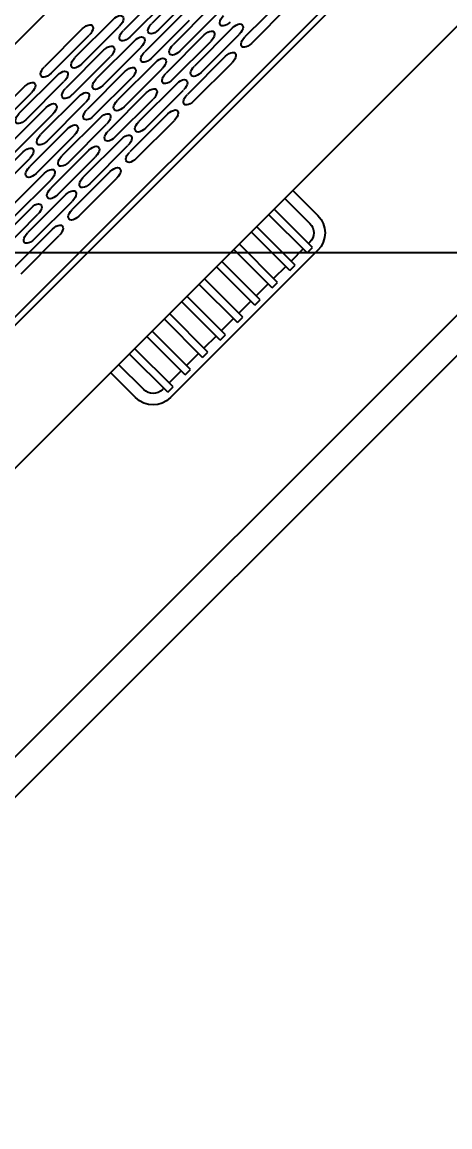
# Model space of a CAD drawing. Header units: millimetres. Extents: x 396580293 to 396624419, y 2853145456 to 2853176656.
# Drawn here: x 396593646 to 396593872, y 2853159163 to 2853159747 of the extents above; entities that cross this region are included whole.
import ezdxf

# ---------------------------------------------------------------- set-up
doc = ezdxf.new("R2010")
doc.units = ezdxf.units.MM
doc.header["$LTSCALE"] = 800
doc.header["$MEASUREMENT"] = 0
doc.linetypes.add('Grid$0$CENTER', pattern=[2, 1.25, -0.25, 0.25, -0.25])
for name, color, linetype in [('DIM', 55, 'Continuous'), ('Grid$0$A-Grid lines', 9, 'Grid$0$CENTER'), ('KPLAN-FAB', 4, 'Continuous')]:
    doc.layers.add(name, color=color, linetype=linetype)
doc.styles.add('ARIAL', font='arial.ttf')
doc.dimstyles.new('dim-50', dxfattribs={"dimscale": 50, "dimtxt": 2, "dimasz": 2, "dimexe": 1, "dimexo": 1, "dimgap": 1, "dimtad": 1, "dimdec": 0, "dimrnd": 5, "dimdsep": 46, "dimtxsty": 'ARIAL', "dimcen": 1, "dimdle": 1, "dimclrd": 1, "dimclre": 1, "dimclrt": 3, "dimadec": 0, "dimazin": 0, "dimtfac": 0.1, "dimtdec": 0, "dimtix": 1, "dimtmove": 1, "dimatfit": 3, "dimfxl": 1, "dimtvp": 1.5, "dimfrac": 2, "dimtolj": 1, "dimtzin": 0, "dimarcsym": 0})

# ---------------------------------------------------------------- blocks, each defined once
blk = doc.blocks.new('*D35')
at = {"layer": 'Defpoints', "color": 0, "transparency": 16777216}
for p in [(396596479.71, 2853164763.49), (396596365.08, 2853163678.12), (396596479.71, 2853163563.49), (396596479.71, 2853163563.49), (396590053.26, 2853157137.03)]:
    blk.add_point(p, dxfattribs=at)
at = {"layer": 'DIM', "color": 1, "lineweight": -2, "transparency": 16777216}
blk.add_arc((396596479.71, 2853163563.49), 162.11, 125.92899, 189.07101, dxfattribs=at)
at = {"layer": 'DIM', "color": 1, "transparency": 16777216}
for points in [[(396596379.45, 2853163710.61), (396596389.73, 2853163678.9), (396596479.71, 2853163725.6)], [(396596334.47, 2853163545.5), (396596304.78, 2853163530.35), (396596365.08, 2853163448.86)]]:
    blk.add_solid(points, dxfattribs=at)
at = {"layer": 'DIM', "color": 3, "transparency": 16777216, "insert": (396596236.54, 2853163664.21), "char_height": 100, "attachment_point": 5, "rotation": 67.5, "style": 'ARIAL'}
blk.add_mtext('\\A1;135°', dxfattribs=at)
blk = doc.blocks.new('A$C4CDB6190')
for p, q in [((692.78, 306.54), (32.78, 306.54)), ((197.31, 286.98), (225.78, 286.98)), ((240.31, 286.98), (268.78, 286.98)), ((225.78, 282.09), (197.31, 282.09)), ((268.78, 282.09), (240.31, 282.09)), ((182.55, 279.02), (211.02, 279.02)), ((224.05, 279.02), (252.52, 279.02)), ((154.31, 271.06), (182.78, 271.06)), ((211.02, 274.13), (182.55, 274.13)), ((197.31, 271.06), (225.78, 271.06)), ((252.52, 274.13), (224.05, 274.13)), ((240.31, 271.06), (268.78, 271.06)), ((141.05, 263.11), (169.52, 263.11)), ((182.78, 266.17), (154.31, 266.17)), ((182.55, 263.11), (211.02, 263.11)), ((225.78, 266.17), (197.31, 266.17)), ((224.05, 263.11), (252.52, 263.11)), ((268.78, 266.17), (240.31, 266.17)), ((265.55, 263.11), (294.02, 263.11)), ((169.52, 258.22), (141.05, 258.22)), ((211.02, 258.22), (182.55, 258.22)), ((252.52, 258.22), (224.05, 258.22)), ((294.02, 258.22), (265.55, 258.22)), ((154.31, 255.15), (182.78, 255.15)), ((197.31, 255.15), (225.78, 255.15)), ((240.31, 255.15), (268.78, 255.15)), ((141.05, 247.2), (169.52, 247.2)), ((182.78, 250.26), (154.31, 250.26)), ((182.55, 247.2), (211.02, 247.2)), ((225.78, 250.26), (197.31, 250.26)), ((224.05, 247.2), (252.52, 247.2)), ((268.78, 250.26), (240.31, 250.26)), ((265.55, 247.2), (294.02, 247.2)), ((169.52, 242.31), (141.05, 242.31)), ((154.31, 239.24), (182.78, 239.24)), ((211.02, 242.31), (182.55, 242.31)), ((197.31, 239.24), (225.78, 239.24)), ((252.52, 242.31), (224.05, 242.31)), ((240.31, 239.24), (268.78, 239.24)), ((294.02, 242.31), (265.55, 242.31)), ((283.31, 239.24), (311.78, 239.24)), ((182.78, 234.35), (154.31, 234.35)), ((225.78, 234.35), (197.31, 234.35)), ((268.78, 234.35), (240.31, 234.35)), ((311.78, 234.35), (283.31, 234.35)), ((141.05, 231.28), (169.52, 231.28)), ((182.55, 231.28), (211.02, 231.28)), ((224.05, 231.28), (252.52, 231.28)), ((265.55, 231.28), (294.02, 231.28)), ((111.31, 223.33), (139.78, 223.33)), ((169.52, 226.39), (141.05, 226.39)), ((154.31, 223.33), (182.78, 223.33)), ((211.02, 226.39), (182.55, 226.39)), ((197.31, 223.33), (225.78, 223.33)), ((252.52, 226.39), (224.05, 226.39)), ((240.31, 223.33), (268.78, 223.33)), ((294.02, 226.39), (265.55, 226.39)), ((283.31, 223.33), (311.78, 223.33)), ((139.78, 218.44), (111.31, 218.44)), ((182.78, 218.44), (154.31, 218.44)), ((225.78, 218.44), (197.31, 218.44)), ((268.78, 218.44), (240.31, 218.44)), ((311.78, 218.44), (283.31, 218.44)), ((339.04, 204.53), (38.78, 204.53)), ((33.03, 201.49), (692.53, 201.49)), ((695.63, 148.15), (29.93, 148.15)), ((179.28, 148.15), (179.28, 129.43)), ((185.28, 148.15), (185.28, 129.43)), ((193.28, 119.43), (193.28, 148.15)), ((197.28, 119.43), (197.28, 148.15)), ((206.28, 119.43), (206.28, 148.15)), ((210.28, 119.43), (210.28, 148.15)), ((219.28, 119.43), (219.28, 148.15)), ((223.28, 119.43), (223.28, 148.15)), ((232.28, 119.43), (232.28, 148.15)), ((236.28, 119.43), (236.28, 148.15)), ((245.28, 119.43), (245.28, 148.15)), ((249.28, 119.43), (249.28, 148.15)), ((258.28, 119.43), (258.28, 148.15)), ((262.28, 119.43), (262.28, 148.15)), ((271.28, 119.43), (271.28, 148.15)), ((275.28, 119.43), (275.28, 148.15)), ((284.28, 119.43), (284.28, 148.15)), ((288.28, 119.43), (288.28, 148.15)), ((297.28, 119.43), (297.28, 148.15)), ((301.28, 119.43), (301.28, 148.15)), ((309.28, 129.43), (309.28, 148.15)), ((315.28, 129.43), (315.28, 148.15)), ((192.28, 122.43), (193.28, 122.43)), ((197.28, 119.43), (193.28, 119.43)), ((197.28, 122.43), (206.28, 122.43)), ((210.28, 119.43), (206.28, 119.43)), ((210.28, 122.43), (219.28, 122.43)), ((223.28, 119.43), (219.28, 119.43)), ((223.28, 122.43), (232.28, 122.43)), ((236.28, 119.43), (232.28, 119.43)), ((236.28, 122.43), (245.28, 122.43)), ((249.28, 119.43), (245.28, 119.43)), ((249.28, 122.43), (258.28, 122.43)), ((262.28, 119.43), (258.28, 119.43)), ((262.28, 122.43), (271.28, 122.43)), ((275.28, 119.43), (271.28, 119.43)), ((275.28, 122.43), (284.28, 122.43)), ((288.28, 119.43), (284.28, 119.43)), ((288.28, 122.43), (297.28, 122.43)), ((301.28, 119.43), (297.28, 119.43)), ((301.28, 122.43), (302.28, 122.43)), ((192.28, 116.43), (302.28, 116.43)), ((695.06, 40.31), (37.71, 40.31)), ((708.78, 25.23), (16.78, 25.23))]:
    blk.add_line(p, q)
for centre, radius, start, end in [((192.28, 129.43), 13, 180, 270), ((192.28, 129.43), 7, 180, 270), ((302.28, 129.43), 13, 270, 0), ((302.28, 129.43), 7, 270, 0)]:
    blk.add_arc(centre, radius, start, end)
for centre, major_axis in [((197.31, 284.53), (-4.76, 0)), ((225.78, 284.53), (4.76, 0)), ((240.31, 284.53), (-4.76, 0)), ((182.55, 276.58), (-4.76, 0)), ((211.02, 276.58), (4.76, 0)), ((224.05, 276.58), (-4.76, 0)), ((252.52, 276.58), (4.76, 0)), ((182.78, 268.62), (4.76, 0)), ((197.31, 268.62), (-4.76, 0)), ((225.78, 268.62), (4.76, 0)), ((240.31, 268.62), (-4.76, 0)), ((169.52, 260.66), (4.76, 0)), ((182.55, 260.66), (-4.76, 0)), ((211.02, 260.66), (4.76, 0)), ((224.05, 260.66), (-4.76, 0)), ((252.52, 260.66), (4.76, 0)), ((265.55, 260.66), (-4.76, 0)), ((182.78, 252.71), (4.76, 0)), ((197.31, 252.71), (-4.76, 0)), ((225.78, 252.71), (4.76, 0)), ((240.31, 252.71), (-4.76, 0)), ((268.78, 252.71), (4.76, 0)), ((169.52, 244.75), (4.76, 0)), ((182.55, 244.75), (-4.76, 0)), ((211.02, 244.75), (4.76, 0)), ((224.05, 244.75), (-4.76, 0)), ((252.52, 244.75), (4.76, 0)), ((265.55, 244.75), (-4.76, 0)), ((139.78, 236.79), (4.76, 0)), ((154.31, 236.79), (-4.76, 0)), ((182.78, 236.79), (4.76, 0)), ((197.31, 236.79), (-4.76, 0)), ((225.78, 236.79), (4.76, 0)), ((240.31, 236.79), (-4.76, 0)), ((268.78, 236.79), (4.76, 0)), ((283.31, 236.79), (-4.76, 0)), ((141.05, 228.84), (-4.76, 0)), ((169.52, 228.84), (4.76, 0)), ((182.55, 228.84), (-4.76, 0)), ((211.02, 228.84), (4.76, 0)), ((224.05, 228.84), (-4.76, 0)), ((252.52, 228.84), (4.76, 0)), ((265.55, 228.84), (-4.76, 0)), ((294.02, 228.84), (4.76, 0)), ((139.78, 220.88), (4.76, 0)), ((154.31, 220.88), (-4.76, 0)), ((182.78, 220.88), (4.76, 0)), ((197.31, 220.88), (-4.76, 0)), ((225.78, 220.88), (4.76, 0)), ((240.31, 220.88), (-4.76, 0)), ((268.78, 220.88), (4.76, 0)), ((283.31, 220.88), (-4.76, 0))]:
    blk.add_ellipse(centre, major_axis=major_axis, ratio=0.513309, start_param=4.712389, end_param=7.853982)

msp = doc.modelspace()

# ---------------------------------------------------------------- linework, layer by layer
at = {"layer": 'Grid$0$A-Grid lines', "ltscale": 20}
msp.add_line((396584747.95, 2853159624.95), (396605418.63, 2853159624.95), dxfattribs=at)

# ---------------------------------------------------------------- block references
at = {"layer": 'KPLAN-FAB', "color": 1, "xscale": -1, "rotation": 44.99999998935155}
msp.add_blockref('A$C4CDB6190', (396594020.49, 2853159679.76), dxfattribs=at)

# ---------------------------------------------------------------- dimensions: what is measured, and where the dimension line sits
at = {"layer": 'DIM'}
dim = msp.add_angular_dim_2l(base=(396596365.08, 2853163678.12), line1=((396596479.71, 2853163563.49), (396596479.71, 2853164763.49)), line2=((396590053.26, 2853157137.03), (396596479.71, 2853163563.49)), dimstyle='dim-50', dxfattribs=at)
dim.commit()
dim.dimension.update_dxf_attribs({"geometry": '*D35', "text_midpoint": (396596236.54, 2853163664.21)})

doc.saveas('drawing.dxf')
